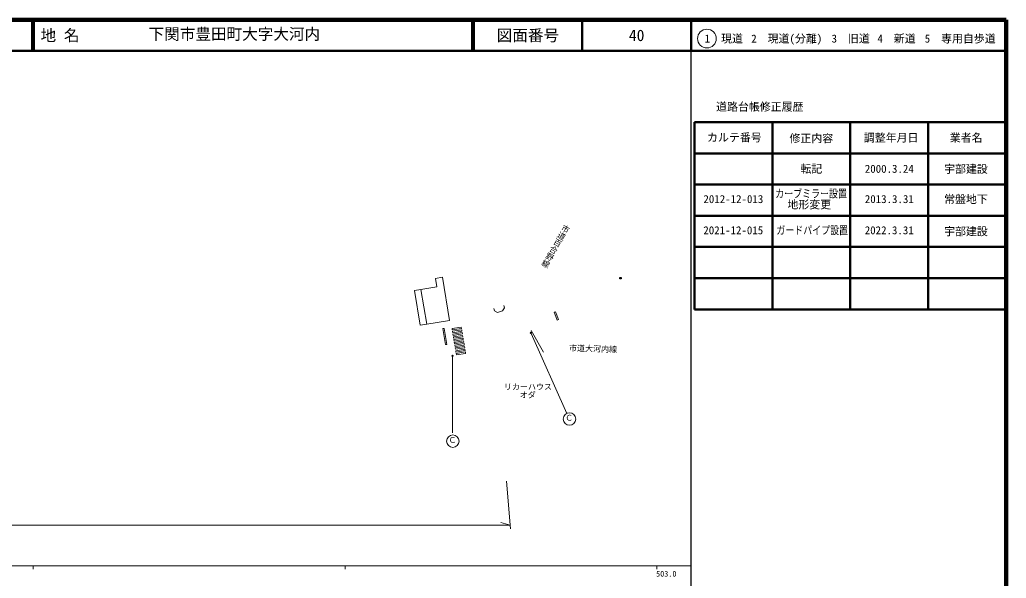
# Model space of a CAD drawing. Units: millimetres, scale not verified. Extents: x 40000 to 680000, y 20000 to 380000.
# Drawn here: x 363711 to 680000, y 201050 to 380000 of the extents above; entities that cross this region are included whole.
import ezdxf
from ezdxf.enums import TextEntityAlignment as Align

# ---------------------------------------------------------------- set-up
doc = ezdxf.new("R2010")
doc.units = ezdxf.units.MM
doc.header["$LTSCALE"] = 1000
doc.header["$PDMODE"] = 32
doc.header["$PDSIZE"] = 500
for name, color, linetype, lineweight in [('M-BGD', 7, 'Continuous', 13), ('M-STR-HTXT', 7, 'Continuous', 13), ('M-STR-STRC', 7, 'Continuous', 13), ('M-TTL', 2, 'Continuous', 140), ('M-TTL-BAND', 7, 'Continuous', 13), ('M-TTL-FRAM', 2, 'Continuous', 50), ('M-TTL-LINE', 7, 'Continuous', 50), ('M-TTL-TXT', 7, 'Continuous', 13)]:
    doc.layers.add(name, color=color, linetype=linetype, lineweight=lineweight)
doc.layers.add('M-BMK-HTXT', color=7, linetype='Continuous')
doc.layers.add('M-OTRS', color=6, linetype='Continuous')
doc.styles.add('@ＭＳ ゴシック', font='')
doc.styles.add('ＭＳ ゴシック', font='')
doc.styles.get('@ＭＳ ゴシック').set_extended_font_data('@MS Gothic')
doc.styles.get('ＭＳ ゴシック').set_extended_font_data('MS Gothic')

msp = doc.modelspace()

# ---------------------------------------------------------------- linework, layer by layer
at = {"layer": 'M-BGD'}
for p, q in [((497007, 297116), (499220, 297482)), ((501504, 283662), (499220, 297482)), ((492358, 293603), (497448, 294444)), ((497448, 294444), (497007, 297116)), ((490233, 293252), (492358, 293603)), ((492075, 282104), (490233, 293252)), ((494200, 282455), (492358, 293603)), ((518870, 288440), (519081, 287733)), ((515690, 287523), (515911, 286784)), ((515911, 286784), (516918, 286242)), ((518538, 286727), (516918, 286242)), ((519081, 287733), (518538, 286727)), ((492075, 282104), (494200, 282455)), ((494200, 282455), (501504, 283662))]:
    msp.add_line(p, q, dxfattribs=at)
for centre in [(527597, 279700), (502486, 272327)]:
    msp.add_circle(centre, 200, dxfattribs=at)
at = {"layer": 'M-OTRS'}
msp.add_point((556316, 297199), dxfattribs=at)
at = {"layer": 'M-STR-HTXT'}
for p, q in [((527664, 279512), (539123, 253883)), ((527672, 280443), (531615, 273521)), ((502486, 272127), (502486, 247593)), ((519725, 232121), (521096, 216835)), ((520982, 218100), (517933, 218943)), ((520982, 218100), (240260, 218100))]:
    msp.add_line(p, q, dxfattribs=at)
for centre in [(539964, 252074), (502550, 244959)]:
    msp.add_circle(centre, 2000, dxfattribs=at)
at = {"layer": 'M-STR-STRC'}
for p, q in [((535463, 286455), (535044, 286290)), ((535044, 286290), (536040, 283760)), ((535463, 286455), (536459, 283925)), ((505273, 281546), (502313, 281060)), ((505273, 281546), (505346, 281102)), ((536459, 283925), (536040, 283760)), ((499345, 281028), (499790, 281101)), ((499345, 281028), (500184, 275924)), ((499790, 281101), (500631, 275980)), ((502386, 280616), (502313, 281060)), ((505346, 281102), (502386, 280616)), ((505419, 280658), (502459, 280172)), ((502532, 279728), (502459, 280172)), ((505492, 280214), (502532, 279728)), ((505565, 279770), (502605, 279284)), ((502677, 278839), (502605, 279284)), ((505638, 279326), (502677, 278839)), ((505711, 278882), (502750, 278395)), ((502823, 277951), (502750, 278395)), ((505784, 278438), (502823, 277951)), ((505419, 280658), (505492, 280214)), ((505565, 279770), (505638, 279326)), ((505711, 278882), (505784, 278438)), ((500184, 275924), (500631, 275980)), ((505857, 277994), (502896, 277507)), ((502969, 277063), (502896, 277507)), ((505930, 277550), (502969, 277063)), ((506002, 277105), (503042, 276619)), ((503115, 276175), (503042, 276619)), ((506075, 276661), (503115, 276175)), ((506148, 276217), (503188, 275731)), ((503261, 275287), (503188, 275731)), ((506221, 275773), (503261, 275287)), ((506294, 275329), (503334, 274843)), ((505857, 277994), (505930, 277550)), ((506002, 277105), (506075, 276661)), ((506148, 276217), (506221, 275773)), ((506294, 275329), (506367, 274885)), ((503407, 274399), (503334, 274843)), ((506367, 274885), (503407, 274399)), ((506440, 274441), (503480, 273955)), ((503553, 273511), (503480, 273955)), ((506513, 273997), (503553, 273511)), ((506586, 273553), (503626, 273067)), ((503699, 272623), (503626, 273067)), ((506659, 273109), (503699, 272623)), ((506440, 274441), (506513, 273997)), ((506586, 273553), (506659, 273109))]:
    msp.add_line(p, q, dxfattribs=at)
at = {"layer": 'M-TTL'}
for p, q in [((680000, 380000), (40000, 380000)), ((680000, 20000), (680000, 380000))]:
    msp.add_line(p, q, dxfattribs=at)
at = {"layer": 'M-TTL-BAND', "lineweight": 25}
msp.add_line((579000, 20000), (579000, 370000), dxfattribs=at)
at = {"layer": 'M-TTL-BAND'}
for p, q in [((40000, 205000), (579000, 205000)), ((368000, 205000), (368000, 204000)), ((468000, 205000), (468000, 204000)), ((568000, 205000), (568000, 204000))]:
    msp.add_line(p, q, dxfattribs=at)
at = {"layer": 'M-TTL-FRAM'}
for p, q in [((580000, 347197), (580000, 287197)), ((580000, 347197), (680000, 347197)), ((580000, 287197), (680000, 287197))]:
    msp.add_line(p, q, dxfattribs=at)
at = {"layer": 'M-TTL-LINE'}
for p, q in [((367750, 380000), (367750, 370000)), ((368250, 380000), (368250, 370000)), ((508747, 380000), (508747, 370000)), ((509247, 380000), (509247, 370000)), ((543997, 380000), (543997, 370000)), ((579000, 380000), (579000, 370000)), ((40000, 370000), (680000, 370000)), ((605000, 347197), (605000, 287197)), ((630000, 347197), (630000, 287197)), ((655000, 347197), (655000, 287197)), ((580000, 337197), (680000, 337197)), ((580000, 327197), (680000, 327197)), ((580000, 317197), (680000, 317197)), ((580000, 307197), (680000, 307197)), ((580000, 297197), (680000, 297197))]:
    msp.add_line(p, q, dxfattribs=at)
at = {"layer": 'M-TTL-TXT'}
msp.add_circle((584031, 373958), 3000, dxfattribs=at)

# ---------------------------------------------------------------- texts
at = {"layer": 'M-BGD', "style": 'ＭＳ ゴシック'}
for s, p in [('リカーハウス', (526659, 260911)), ('オダ', (526591, 258333))]:
    msp.add_text(s, height=1833, dxfattribs=at).set_placement(p, align=Align.BOTTOM_CENTER)
at = {"layer": 'M-BMK-HTXT'}
for s, rotation, style, p in [('市道百合野線', 240.429, '@ＭＳ ゴシック', (537995, 314850)), ('市道大河内線', 357.996, 'ＭＳ ゴシック', (539779, 273400))]:
    msp.add_text(s, height=1833, rotation=rotation, dxfattribs=dict(at, style=style)).set_placement(p, align=Align.BOTTOM_LEFT)
at = {"layer": 'M-STR-HTXT', "style": 'ＭＳ ゴシック'}
for p in [(539847, 250982), (502433, 243867)]:
    msp.add_text('Ｃ', height=1833, dxfattribs=at).set_placement(p, align=Align.BOTTOM_CENTER)
at = {"layer": 'M-TTL-BAND', "style": 'ＭＳ ゴシック'}
msp.add_text('503.0', height=1833, dxfattribs=at).set_placement((571000, 201024), align=Align.BOTTOM_CENTER)
at = {"layer": 'M-TTL-TXT', "style": 'ＭＳ ゴシック'}
msp.add_text('地 名', height=3666, dxfattribs=at).set_placement((370380, 375000), align=Align.MIDDLE_LEFT)
for s, height, p in [('下関市豊田町大字大河内', 3666, (405024, 372500)), ('地形変更', 2566, (609842, 318725)), ('2021-12-015', 2566, (582875, 310495)), ('2022.3.31', 2566, (634625, 310495))]:
    msp.add_text(s, height=height, dxfattribs=at).set_placement(p, align=Align.BOTTOM_LEFT)
for s, height, p in [('図面番号', 3666, (526622, 375000)), ('40', 3666, (561497, 375000)), ('1\u3000現道', 2566, (589448, 373958)), ('2\u3000現道(分離)', 2566, (609619, 373958)), ('3\u3000旧道', 2566, (630121, 373958)), ('4\u3000新道', 2566, (644824, 373958)), ('5\u3000専用自歩道', 2566, (665228, 373958)), ('道路台帳修正履歴', 2566, (600968, 352113)), ('カルテ番号', 2566, (592839, 342277)), ('修正内容', 2566, (617509, 342023)), ('調整年月日', 2566, (643089, 342197)), ('業者名', 2566, (667134, 342197)), ('転記', 2566, (617500, 332245)), ('2000.3.24', 2566, (642500, 332245)), ('宇部建設', 2566, (667077, 332189)), ('宇部建設', 2566, (667077, 312189))]:
    msp.add_text(s, height=height, dxfattribs=at).set_placement(p, align=Align.MIDDLE_CENTER)
at = {"layer": 'M-TTL-TXT', "style": 'ＭＳ ゴシック', "width": 0.8}
for s, p in [('カーブミラー設置', (605922, 322233)), ('ガードパイプ設置', (606275, 310495))]:
    msp.add_text(s, height=2566, dxfattribs=at).set_placement(p, align=Align.BOTTOM_LEFT)
at = {"layer": 'M-TTL-TXT', "style": 'ＭＳ ゴシック'}
for s, p in [('2012-12-013', (592500, 320495)), ('2013.3.31', (642500, 320495)), ('常盤地下', (667077, 320439))]:
    msp.add_text(s, height=2566, dxfattribs=at).set_placement(p, align=Align.BOTTOM_CENTER)

doc.saveas('drawing.dxf')
